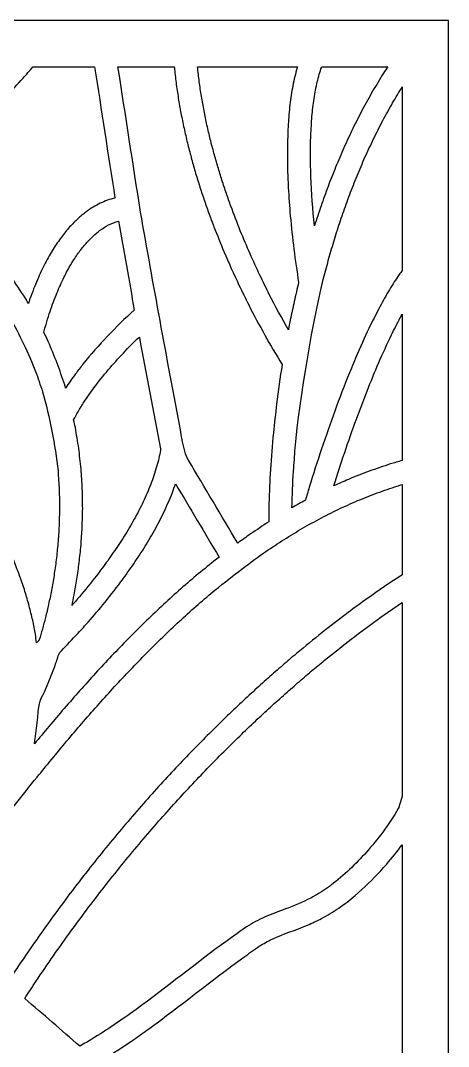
# Model space of a CAD drawing. Header units: centimetres. Extents: x 11.4 to 34.1, y -13.2 to 12.5.
# Drawn here: x 18.19 to 22.14, y 3.04 to 12.5 of the extents above; entities that cross this region are included whole.
import ezdxf

# ---------------------------------------------------------------- set-up
doc = ezdxf.new("R2010")
doc.units = ezdxf.units.CM
doc.header["$MEASUREMENT"] = 0
doc.layers.add('layer 1', color=7, linetype='Continuous')

msp = doc.modelspace()

# ---------------------------------------------------------------- linework, layer by layer
at = {"layer": 'layer 1', "color": 177}
for points, knots in [([(22.13631, -13.24016), (18.5475, -13.24016), (14.9587, -13.24016), (11.36989, -13.24016), (11.36989, -13.24016), (11.36989, -4.65901), (11.36989, 3.92215), (11.36989, 12.5033), (11.36989, 12.5033), (14.9587, 12.5033), (18.5475, 12.5033), (22.13631, 12.5033), (22.13631, 12.5033), (22.13631, 3.92215), (22.13631, -4.65901), (22.13631, -13.24016)], [0, 0, 0, 0, 0.2, 0.2, 0.2, 0.2, 0.4, 0.4, 0.4, 0.4, 0.6, 0.6, 0.6, 0.6, 1, 1, 1, 1]), ([(18.26371, 9.89473), (18.26851, 9.90897), (18.27331, 9.92321), (18.27812, 9.93745), (18.27812, 9.93745), (18.28939, 9.96771), (18.30067, 9.99798), (18.31194, 10.02825), (18.31194, 10.02825), (18.32353, 10.05651), (18.33512, 10.08477), (18.34671, 10.11303), (18.34671, 10.11303), (18.35858, 10.13936), (18.37045, 10.16569), (18.38231, 10.19202), (18.38231, 10.19202), (18.39441, 10.21649), (18.40652, 10.24095), (18.41862, 10.26542), (18.41862, 10.26542), (18.43091, 10.2881), (18.44321, 10.31077), (18.4555, 10.33345), (18.4555, 10.33345), (18.46795, 10.35441), (18.48039, 10.37536), (18.49284, 10.39631), (18.49284, 10.39631), (18.50539, 10.41561), (18.51795, 10.43491), (18.5305, 10.45421), (18.5305, 10.45421), (18.54312, 10.47192), (18.55574, 10.48963), (18.56835, 10.50734), (18.56835, 10.50734), (18.58099, 10.52353), (18.59363, 10.53972), (18.60627, 10.5559), (18.60627, 10.5559), (18.61889, 10.57063), (18.6315, 10.58536), (18.64411, 10.60009), (18.64411, 10.60009), (18.65665, 10.61342), (18.66919, 10.62675), (18.68173, 10.64009), (18.68173, 10.64009), (18.69415, 10.65209), (18.70657, 10.66409), (18.71899, 10.67609), (18.71899, 10.67609), (18.73124, 10.68682), (18.74348, 10.69755), (18.75573, 10.70829), (18.75573, 10.70829), (18.76774, 10.71781), (18.77976, 10.72733), (18.79178, 10.73686), (18.79178, 10.73686), (18.81491, 10.75255), (18.83804, 10.76824), (18.86118, 10.78392), (18.86118, 10.78392), (18.88272, 10.79557), (18.90426, 10.80722), (18.92581, 10.81887), (18.92581, 10.81887), (18.9698, 10.83852), (19.01443, 10.85626), (19.06198, 10.86526), (19.06198, 10.86526), (18.99924, 11.26914), (18.9365, 11.67302), (18.87376, 12.07691), (18.87376, 12.07691), (18.68438, 12.07691), (18.49499, 12.07691), (18.30561, 12.07691), (18.30561, 12.07691), (18.27546, 12.04113), (18.2449, 12.00574), (18.21408, 11.97042), (18.21408, 11.97042), (18.16422, 11.91618), (18.11437, 11.86194), (18.06451, 11.80771), (18.06451, 11.80771), (18.03391, 11.77617), (18.00331, 11.74463), (17.97271, 11.71309), (17.97271, 11.71309), (17.93845, 11.67916), (17.90419, 11.64523), (17.86992, 11.61129), (17.86992, 11.61129), (17.83209, 11.57539), (17.79426, 11.53948), (17.75642, 11.50357), (17.75642, 11.50357), (17.7151, 11.4661), (17.67378, 11.42863), (17.63246, 11.39116), (17.63246, 11.39116), (17.58775, 11.35255), (17.54303, 11.31394), (17.49832, 11.27533), (17.49832, 11.27533), (17.45029, 11.23599), (17.40227, 11.19666), (17.35424, 11.15732), (17.35424, 11.15732), (17.30875, 11.12213), (17.26325, 11.08693), (17.21776, 11.05174), (17.21776, 11.05174), (17.3556, 10.94231), (17.44868, 10.86236), (17.59875, 10.72755), (17.59875, 10.72755), (17.66124, 10.66391), (17.72372, 10.60027), (17.78621, 10.53663), (17.78621, 10.53663), (17.84216, 10.47185), (17.89811, 10.40707), (17.95406, 10.34229), (17.95406, 10.34229), (18.00376, 10.2766), (18.05346, 10.21092), (18.10316, 10.14523), (18.10316, 10.14523), (18.1469, 10.07888), (18.19064, 10.01253), (18.23438, 9.94618), (18.23438, 9.94618), (18.24415, 9.92903), (18.25393, 9.91188), (18.26371, 9.89473)], [0, 0, 0, 0, 0.0277778, 0.0277778, 0.0277778, 0.0277778, 0.0555556, 0.0555556, 0.0555556, 0.0555556, 0.0833333, 0.0833333, 0.0833333, 0.0833333, 0.1111111, 0.1111111, 0.1111111, 0.1111111, 0.1388889, 0.1388889, 0.1388889, 0.1388889, 0.1666667, 0.1666667, 0.1666667, 0.1666667, 0.1944444, 0.1944444, 0.1944444, 0.1944444, 0.2222222, 0.2222222, 0.2222222, 0.2222222, 0.25, 0.25, 0.25, 0.25, 0.2777778, 0.2777778, 0.2777778, 0.2777778, 0.3055556, 0.3055556, 0.3055556, 0.3055556, 0.3333333, 0.3333333, 0.3333333, 0.3333333, 0.3611111, 0.3611111, 0.3611111, 0.3611111, 0.3888889, 0.3888889, 0.3888889, 0.3888889, 0.4166667, 0.4166667, 0.4166667, 0.4166667, 0.4444444, 0.4444444, 0.4444444, 0.4444444, 0.4722222, 0.4722222, 0.4722222, 0.4722222, 0.5, 0.5, 0.5, 0.5, 0.5277778, 0.5277778, 0.5277778, 0.5277778, 0.5555556, 0.5555556, 0.5555556, 0.5555556, 0.5833333, 0.5833333, 0.5833333, 0.5833333, 0.6111111, 0.6111111, 0.6111111, 0.6111111, 0.6388889, 0.6388889, 0.6388889, 0.6388889, 0.6666667, 0.6666667, 0.6666667, 0.6666667, 0.6944444, 0.6944444, 0.6944444, 0.6944444, 0.7222222, 0.7222222, 0.7222222, 0.7222222, 0.75, 0.75, 0.75, 0.75, 0.7777778, 0.7777778, 0.7777778, 0.7777778, 0.8055556, 0.8055556, 0.8055556, 0.8055556, 0.8333333, 0.8333333, 0.8333333, 0.8333333, 0.8611111, 0.8611111, 0.8611111, 0.8611111, 0.8888889, 0.8888889, 0.8888889, 0.8888889, 0.9166667, 0.9166667, 0.9166667, 0.9166667, 0.9444444, 0.9444444, 0.9444444, 0.9444444, 1, 1, 1, 1]), ([(20.48108, 8.05217), (20.48404, 8.15582), (20.48896, 8.25914), (20.49491, 8.36268), (20.49491, 8.36268), (20.50261, 8.47567), (20.51175, 8.58828), (20.52202, 8.70107), (20.52202, 8.70107), (20.53182, 8.79), (20.54162, 8.87892), (20.55141, 8.96785), (20.55141, 8.96785), (20.56731, 9.08976), (20.58384, 9.21136), (20.60335, 9.33276), (20.60335, 9.33276), (20.49101, 9.51007), (20.39082, 9.69498), (20.2947, 9.88145), (20.2947, 9.88145), (20.26472, 9.94243), (20.23474, 10.0034), (20.20475, 10.06437), (20.20475, 10.06437), (20.15688, 10.16681), (20.11076, 10.26955), (20.06589, 10.37335), (20.06589, 10.37335), (20.0354, 10.44883), (20.00491, 10.52431), (19.97442, 10.59979), (19.97442, 10.59979), (19.9596, 10.63935), (19.94479, 10.67892), (19.92998, 10.71848), (19.92998, 10.71848), (19.91559, 10.75916), (19.90121, 10.79984), (19.88683, 10.84053), (19.88683, 10.84053), (19.87299, 10.88225), (19.85914, 10.92398), (19.8453, 10.96571), (19.8453, 10.96571), (19.8321, 11.0084), (19.81891, 11.0511), (19.80571, 11.0938), (19.80571, 11.0938), (19.79327, 11.13739), (19.78083, 11.18098), (19.76839, 11.22458), (19.76839, 11.22458), (19.75681, 11.269), (19.74523, 11.31342), (19.73365, 11.35784), (19.73365, 11.35784), (19.72304, 11.40301), (19.71244, 11.44818), (19.70183, 11.49335), (19.70183, 11.49335), (19.69231, 11.5392), (19.68278, 11.58505), (19.67326, 11.6309), (19.67326, 11.6309), (19.66493, 11.67735), (19.65659, 11.72381), (19.64826, 11.77026), (19.64826, 11.77026), (19.64123, 11.81725), (19.6342, 11.86424), (19.62717, 11.91123), (19.62717, 11.91123), (19.62156, 11.95868), (19.61594, 12.00612), (19.61033, 12.05357), (19.61033, 12.05357), (19.60966, 12.06135), (19.609, 12.06913), (19.60833, 12.07691), (19.60833, 12.07691), (19.43539, 12.07691), (19.26245, 12.07691), (19.08951, 12.07691), (19.08951, 12.07691), (19.15885, 11.63053), (19.22819, 11.18416), (19.29753, 10.73778), (19.29753, 10.73778), (19.41624, 10.06116), (19.53503, 9.42027), (19.66854, 8.71169), (19.66854, 8.71169), (19.68033, 8.64914), (19.70083, 8.51458), (19.73834, 8.45141), (19.73834, 8.45141), (19.88997, 8.19603), (20.0416, 7.94065), (20.19324, 7.68526), (20.19324, 7.68526), (20.23271, 7.71357), (20.27218, 7.74188), (20.31165, 7.77018), (20.31165, 7.77018), (20.36772, 7.80752), (20.42379, 7.84485), (20.47986, 7.88218), (20.47986, 7.88218), (20.47978, 7.93886), (20.47995, 7.99543), (20.48108, 8.05217)], [0, 0, 0, 0, 0.0344828, 0.0344828, 0.0344828, 0.0344828, 0.0689655, 0.0689655, 0.0689655, 0.0689655, 0.1034483, 0.1034483, 0.1034483, 0.1034483, 0.137931, 0.137931, 0.137931, 0.137931, 0.1724138, 0.1724138, 0.1724138, 0.1724138, 0.2068966, 0.2068966, 0.2068966, 0.2068966, 0.2413793, 0.2413793, 0.2413793, 0.2413793, 0.2758621, 0.2758621, 0.2758621, 0.2758621, 0.3103448, 0.3103448, 0.3103448, 0.3103448, 0.3448276, 0.3448276, 0.3448276, 0.3448276, 0.3793103, 0.3793103, 0.3793103, 0.3793103, 0.4137931, 0.4137931, 0.4137931, 0.4137931, 0.4482759, 0.4482759, 0.4482759, 0.4482759, 0.4827586, 0.4827586, 0.4827586, 0.4827586, 0.5172414, 0.5172414, 0.5172414, 0.5172414, 0.5517241, 0.5517241, 0.5517241, 0.5517241, 0.5862069, 0.5862069, 0.5862069, 0.5862069, 0.6206897, 0.6206897, 0.6206897, 0.6206897, 0.6551724, 0.6551724, 0.6551724, 0.6551724, 0.6896552, 0.6896552, 0.6896552, 0.6896552, 0.7241379, 0.7241379, 0.7241379, 0.7241379, 0.7586207, 0.7586207, 0.7586207, 0.7586207, 0.7931034, 0.7931034, 0.7931034, 0.7931034, 0.8275862, 0.8275862, 0.8275862, 0.8275862, 0.862069, 0.862069, 0.862069, 0.862069, 0.8965517, 0.8965517, 0.8965517, 0.8965517, 0.9310345, 0.9310345, 0.9310345, 0.9310345, 1, 1, 1, 1]), ([(19.8223, 12.07691), (19.82235, 12.07633), (19.8224, 12.07576), (19.82245, 12.07518), (19.82245, 12.07518), (19.8278, 12.02997), (19.83316, 11.98475), (19.83851, 11.93953), (19.83851, 11.93953), (19.84522, 11.89464), (19.85194, 11.84975), (19.85865, 11.80486), (19.85865, 11.80486), (19.86663, 11.76037), (19.87461, 11.71589), (19.88259, 11.6714), (19.88259, 11.6714), (19.89173, 11.6274), (19.90087, 11.5834), (19.91001, 11.5394), (19.91001, 11.5394), (19.92021, 11.49597), (19.93041, 11.45253), (19.94061, 11.4091), (19.94061, 11.4091), (19.95176, 11.36631), (19.96291, 11.32352), (19.97407, 11.28073), (19.97407, 11.28073), (19.98607, 11.23867), (19.99808, 11.1966), (20.01009, 11.15454), (20.01009, 11.15454), (20.02284, 11.11328), (20.03559, 11.07202), (20.04834, 11.03076), (20.04834, 11.03076), (20.06174, 10.99038), (20.07513, 10.95001), (20.08853, 10.90963), (20.08853, 10.90963), (20.10246, 10.87022), (20.11639, 10.83081), (20.13033, 10.79139), (20.13033, 10.79139), (20.15938, 10.71578), (20.18844, 10.64016), (20.2175, 10.56454), (20.2175, 10.56454), (20.24744, 10.49373), (20.27739, 10.42292), (20.30733, 10.3521), (20.30733, 10.3521), (20.33732, 10.28672), (20.3673, 10.22133), (20.39729, 10.15595), (20.39729, 10.15595), (20.42646, 10.09662), (20.45563, 10.03729), (20.48481, 9.97797), (20.48481, 9.97797), (20.54123, 9.86851), (20.59886, 9.76002), (20.66003, 9.65314), (20.66003, 9.65314), (20.66591, 9.68333), (20.67179, 9.71351), (20.67767, 9.7437), (20.67767, 9.7437), (20.68971, 9.80004), (20.70175, 9.85638), (20.71379, 9.91272), (20.71379, 9.91272), (20.72756, 9.97148), (20.74132, 10.03025), (20.75509, 10.08902), (20.75509, 10.08902), (20.72185, 10.29241), (20.69717, 10.49648), (20.67786, 10.70166), (20.67786, 10.70166), (20.67056, 10.78922), (20.66432, 10.87663), (20.6591, 10.96435), (20.6591, 10.96435), (20.65673, 11.02564), (20.65437, 11.08693), (20.652, 11.14822), (20.652, 11.14822), (20.65161, 11.21051), (20.65122, 11.27281), (20.65083, 11.33511), (20.65083, 11.33511), (20.65289, 11.3973), (20.65494, 11.45948), (20.65699, 11.52168), (20.65699, 11.52168), (20.65909, 11.55239), (20.66118, 11.5831), (20.66328, 11.61382), (20.66328, 11.61382), (20.66617, 11.6441), (20.66906, 11.67438), (20.67194, 11.70466), (20.67194, 11.70466), (20.6757, 11.73439), (20.67945, 11.76411), (20.68321, 11.79383), (20.68321, 11.79383), (20.68789, 11.82286), (20.69258, 11.8519), (20.69727, 11.88093), (20.69727, 11.88093), (20.70297, 11.90915), (20.70868, 11.93738), (20.71438, 11.9656), (20.71438, 11.9656), (20.72118, 11.99289), (20.72799, 12.02018), (20.73479, 12.04747), (20.73479, 12.04747), (20.73778, 12.05728), (20.74077, 12.06709), (20.74377, 12.07691), (20.74377, 12.07691), (20.43661, 12.07691), (20.12946, 12.07691), (19.8223, 12.07691)], [0, 0, 0, 0, 0.030303, 0.030303, 0.030303, 0.030303, 0.0606061, 0.0606061, 0.0606061, 0.0606061, 0.0909091, 0.0909091, 0.0909091, 0.0909091, 0.1212121, 0.1212121, 0.1212121, 0.1212121, 0.1515152, 0.1515152, 0.1515152, 0.1515152, 0.1818182, 0.1818182, 0.1818182, 0.1818182, 0.2121212, 0.2121212, 0.2121212, 0.2121212, 0.2424242, 0.2424242, 0.2424242, 0.2424242, 0.2727273, 0.2727273, 0.2727273, 0.2727273, 0.3030303, 0.3030303, 0.3030303, 0.3030303, 0.3333333, 0.3333333, 0.3333333, 0.3333333, 0.3636364, 0.3636364, 0.3636364, 0.3636364, 0.3939394, 0.3939394, 0.3939394, 0.3939394, 0.4242424, 0.4242424, 0.4242424, 0.4242424, 0.4545455, 0.4545455, 0.4545455, 0.4545455, 0.4848485, 0.4848485, 0.4848485, 0.4848485, 0.5151515, 0.5151515, 0.5151515, 0.5151515, 0.5454545, 0.5454545, 0.5454545, 0.5454545, 0.5757576, 0.5757576, 0.5757576, 0.5757576, 0.6060606, 0.6060606, 0.6060606, 0.6060606, 0.6363636, 0.6363636, 0.6363636, 0.6363636, 0.6666667, 0.6666667, 0.6666667, 0.6666667, 0.6969697, 0.6969697, 0.6969697, 0.6969697, 0.7272727, 0.7272727, 0.7272727, 0.7272727, 0.7575758, 0.7575758, 0.7575758, 0.7575758, 0.7878788, 0.7878788, 0.7878788, 0.7878788, 0.8181818, 0.8181818, 0.8181818, 0.8181818, 0.8484848, 0.8484848, 0.8484848, 0.8484848, 0.8787879, 0.8787879, 0.8787879, 0.8787879, 0.9090909, 0.9090909, 0.9090909, 0.9090909, 0.9393939, 0.9393939, 0.9393939, 0.9393939, 1, 1, 1, 1]), ([(20.96792, 12.07691), (20.96557, 12.07057), (20.96322, 12.06424), (20.96086, 12.05791), (20.96086, 12.05791), (20.95402, 12.03546), (20.94717, 12.013), (20.94032, 11.99055), (20.94032, 11.99055), (20.93435, 11.96659), (20.92838, 11.94264), (20.92241, 11.91868), (20.92241, 11.91868), (20.91729, 11.89339), (20.91218, 11.8681), (20.90707, 11.84281), (20.90707, 11.84281), (20.9028, 11.81636), (20.89853, 11.78991), (20.89426, 11.76347), (20.89426, 11.76347), (20.8908, 11.73604), (20.88733, 11.70861), (20.88387, 11.68118), (20.88387, 11.68118), (20.88117, 11.65293), (20.87848, 11.62468), (20.87578, 11.59644), (20.87578, 11.59644), (20.87252, 11.53816), (20.86926, 11.47988), (20.866, 11.4216), (20.866, 11.4216), (20.86526, 11.36201), (20.86453, 11.30242), (20.86379, 11.24283), (20.86379, 11.24283), (20.86517, 11.1832), (20.86656, 11.12356), (20.86794, 11.06393), (20.86794, 11.06393), (20.8749, 10.91245), (20.88516, 10.76162), (20.90085, 10.61079), (20.90085, 10.61079), (20.921, 10.67186), (20.94115, 10.73292), (20.96131, 10.79399), (20.96131, 10.79399), (20.98282, 10.85375), (21.00433, 10.91351), (21.02584, 10.97327), (21.02584, 10.97327), (21.04921, 11.0329), (21.07257, 11.09252), (21.09594, 11.15215), (21.09594, 11.15215), (21.12124, 11.21145), (21.14654, 11.27074), (21.17184, 11.33004), (21.17184, 11.33004), (21.19916, 11.3888), (21.22648, 11.44756), (21.2538, 11.50632), (21.2538, 11.50632), (21.28322, 11.56434), (21.31264, 11.62237), (21.34206, 11.68039), (21.34206, 11.68039), (21.37366, 11.73747), (21.40527, 11.79455), (21.43687, 11.85164), (21.43687, 11.85164), (21.47074, 11.90757), (21.50461, 11.96351), (21.53847, 12.01945), (21.53847, 12.01945), (21.55118, 12.0386), (21.56389, 12.05775), (21.5766, 12.07691), (21.5766, 12.07691), (21.37371, 12.07691), (21.17082, 12.07691), (20.96792, 12.07691)], [0, 0, 0, 0, 0.0454545, 0.0454545, 0.0454545, 0.0454545, 0.0909091, 0.0909091, 0.0909091, 0.0909091, 0.1363636, 0.1363636, 0.1363636, 0.1363636, 0.1818182, 0.1818182, 0.1818182, 0.1818182, 0.2272727, 0.2272727, 0.2272727, 0.2272727, 0.2727273, 0.2727273, 0.2727273, 0.2727273, 0.3181818, 0.3181818, 0.3181818, 0.3181818, 0.3636364, 0.3636364, 0.3636364, 0.3636364, 0.4090909, 0.4090909, 0.4090909, 0.4090909, 0.4545455, 0.4545455, 0.4545455, 0.4545455, 0.5, 0.5, 0.5, 0.5, 0.5454545, 0.5454545, 0.5454545, 0.5454545, 0.5909091, 0.5909091, 0.5909091, 0.5909091, 0.6363636, 0.6363636, 0.6363636, 0.6363636, 0.6818182, 0.6818182, 0.6818182, 0.6818182, 0.7272727, 0.7272727, 0.7272727, 0.7272727, 0.7727273, 0.7727273, 0.7727273, 0.7727273, 0.8181818, 0.8181818, 0.8181818, 0.8181818, 0.8636364, 0.8636364, 0.8636364, 0.8636364, 0.9090909, 0.9090909, 0.9090909, 0.9090909, 1, 1, 1, 1]), ([(21.70991, 11.89096), (21.6804, 11.84223), (21.65089, 11.79349), (21.62138, 11.74475), (21.62138, 11.74475), (21.59108, 11.69001), (21.56077, 11.63527), (21.53046, 11.58052), (21.53046, 11.58052), (21.50217, 11.52473), (21.47389, 11.46894), (21.4456, 11.41315), (21.4456, 11.41315), (21.41927, 11.35651), (21.39293, 11.29988), (21.3666, 11.24324), (21.3666, 11.24324), (21.34216, 11.18596), (21.31772, 11.12868), (21.29328, 11.07141), (21.29328, 11.07141), (21.27066, 11.01369), (21.24804, 10.95597), (21.22543, 10.89826), (21.22543, 10.89826), (21.20457, 10.84031), (21.18371, 10.78236), (21.16285, 10.72441), (21.16285, 10.72441), (21.14368, 10.66643), (21.12451, 10.60845), (21.10534, 10.55047), (21.10534, 10.55047), (21.08779, 10.49267), (21.07024, 10.43487), (21.05269, 10.37707), (21.05269, 10.37707), (21.03669, 10.31965), (21.0207, 10.26223), (21.0047, 10.2048), (21.0047, 10.2048), (20.88655, 9.74215), (20.76597, 9.02919), (20.72337, 8.56134), (20.72337, 8.56134), (20.71815, 8.49066), (20.71292, 8.41999), (20.70769, 8.34931), (20.70769, 8.34931), (20.70123, 8.2369), (20.69538, 8.12443), (20.69347, 8.01185), (20.69347, 8.01185), (20.73482, 8.03501), (20.77617, 8.05818), (20.81752, 8.08134), (20.81752, 8.08134), (20.82926, 8.12156), (20.84107, 8.16175), (20.85317, 8.20187), (20.85317, 8.20187), (20.92519, 8.43768), (21.00393, 8.67094), (21.0878, 8.90282), (21.0878, 8.90282), (21.13143, 9.02077), (21.17642, 9.13791), (21.2231, 9.2547), (21.2231, 9.2547), (21.24813, 9.31457), (21.27316, 9.37444), (21.2982, 9.43431), (21.2982, 9.43431), (21.33714, 9.5229), (21.37711, 9.6106), (21.41862, 9.69803), (21.41862, 9.69803), (21.44687, 9.75363), (21.47512, 9.80923), (21.50337, 9.86484), (21.50337, 9.86484), (21.5179, 9.8913), (21.53243, 9.91776), (21.54695, 9.94422), (21.54695, 9.94422), (21.56173, 9.9696), (21.57651, 9.99498), (21.59129, 10.02037), (21.59129, 10.02037), (21.60632, 10.04453), (21.62135, 10.06869), (21.63638, 10.09285), (21.63638, 10.09285), (21.65167, 10.11566), (21.66696, 10.13847), (21.68225, 10.16128), (21.68225, 10.16128), (21.69147, 10.1739), (21.70069, 10.18653), (21.70991, 10.19916), (21.70991, 10.19916), (21.70991, 10.76309), (21.70991, 11.32703), (21.70991, 11.89096)], [0, 0, 0, 0, 0.037037, 0.037037, 0.037037, 0.037037, 0.0740741, 0.0740741, 0.0740741, 0.0740741, 0.1111111, 0.1111111, 0.1111111, 0.1111111, 0.1481481, 0.1481481, 0.1481481, 0.1481481, 0.1851852, 0.1851852, 0.1851852, 0.1851852, 0.2222222, 0.2222222, 0.2222222, 0.2222222, 0.2592593, 0.2592593, 0.2592593, 0.2592593, 0.2962963, 0.2962963, 0.2962963, 0.2962963, 0.3333333, 0.3333333, 0.3333333, 0.3333333, 0.3703704, 0.3703704, 0.3703704, 0.3703704, 0.4074074, 0.4074074, 0.4074074, 0.4074074, 0.4444444, 0.4444444, 0.4444444, 0.4444444, 0.4814815, 0.4814815, 0.4814815, 0.4814815, 0.5185185, 0.5185185, 0.5185185, 0.5185185, 0.5555556, 0.5555556, 0.5555556, 0.5555556, 0.5925926, 0.5925926, 0.5925926, 0.5925926, 0.6296296, 0.6296296, 0.6296296, 0.6296296, 0.6666667, 0.6666667, 0.6666667, 0.6666667, 0.7037037, 0.7037037, 0.7037037, 0.7037037, 0.7407407, 0.7407407, 0.7407407, 0.7407407, 0.7777778, 0.7777778, 0.7777778, 0.7777778, 0.8148148, 0.8148148, 0.8148148, 0.8148148, 0.8518519, 0.8518519, 0.8518519, 0.8518519, 0.8888889, 0.8888889, 0.8888889, 0.8888889, 0.9259259, 0.9259259, 0.9259259, 0.9259259, 1, 1, 1, 1]), ([(18.60645, 9.11543), (18.63596, 9.15934), (18.66613, 9.20238), (18.69735, 9.24519), (18.69735, 9.24519), (18.72052, 9.27518), (18.74368, 9.30518), (18.76684, 9.33517), (18.76684, 9.33517), (18.91133, 9.51288), (19.06878, 9.68048), (19.23982, 9.83297), (19.23982, 9.83297), (19.19178, 10.10678), (19.14374, 10.38059), (19.09571, 10.65439), (19.09571, 10.65439), (19.03044, 10.63903), (18.97406, 10.60507), (18.92003, 10.56647), (18.92003, 10.56647), (18.90116, 10.55071), (18.88228, 10.53494), (18.86341, 10.51918), (18.86341, 10.51918), (18.84321, 10.49866), (18.82301, 10.47815), (18.80281, 10.45764), (18.80281, 10.45764), (18.79232, 10.44539), (18.78183, 10.43314), (18.77134, 10.42089), (18.77134, 10.42089), (18.76065, 10.4072), (18.74996, 10.39351), (18.73927, 10.37982), (18.73927, 10.37982), (18.72843, 10.3646), (18.71759, 10.34939), (18.70675, 10.33417), (18.70675, 10.33417), (18.69581, 10.31735), (18.68486, 10.30053), (18.67392, 10.2837), (18.67392, 10.2837), (18.66293, 10.26519), (18.65193, 10.24668), (18.64094, 10.22817), (18.64094, 10.22817), (18.62994, 10.20789), (18.61894, 10.1876), (18.60794, 10.16732), (18.60794, 10.16732), (18.597, 10.14519), (18.58605, 10.12306), (18.57511, 10.10093), (18.57511, 10.10093), (18.56426, 10.07687), (18.55342, 10.05281), (18.54258, 10.02875), (18.54258, 10.02875), (18.53189, 10.00269), (18.5212, 9.97663), (18.51051, 9.95057), (18.51051, 9.95057), (18.50003, 9.92243), (18.48955, 9.89428), (18.47907, 9.86614), (18.47907, 9.86614), (18.46884, 9.83585), (18.45862, 9.80555), (18.4484, 9.77525), (18.4484, 9.77525), (18.43848, 9.74272), (18.42857, 9.7102), (18.41866, 9.67767), (18.41866, 9.67767), (18.41425, 9.6616), (18.40985, 9.64553), (18.40544, 9.62947), (18.40544, 9.62947), (18.41919, 9.60132), (18.43295, 9.57317), (18.4467, 9.54502), (18.4467, 9.54502), (18.47434, 9.47814), (18.50197, 9.41126), (18.52961, 9.34438), (18.52961, 9.34438), (18.5525, 9.27782), (18.57539, 9.21125), (18.59827, 9.14469), (18.59827, 9.14469), (18.601, 9.13494), (18.60372, 9.12518), (18.60645, 9.11543)], [0, 0, 0, 0, 0.04, 0.04, 0.04, 0.04, 0.08, 0.08, 0.08, 0.08, 0.12, 0.12, 0.12, 0.12, 0.16, 0.16, 0.16, 0.16, 0.2, 0.2, 0.2, 0.2, 0.24, 0.24, 0.24, 0.24, 0.28, 0.28, 0.28, 0.28, 0.32, 0.32, 0.32, 0.32, 0.36, 0.36, 0.36, 0.36, 0.4, 0.4, 0.4, 0.4, 0.44, 0.44, 0.44, 0.44, 0.48, 0.48, 0.48, 0.48, 0.52, 0.52, 0.52, 0.52, 0.56, 0.56, 0.56, 0.56, 0.6, 0.6, 0.6, 0.6, 0.64, 0.64, 0.64, 0.64, 0.68, 0.68, 0.68, 0.68, 0.72, 0.72, 0.72, 0.72, 0.76, 0.76, 0.76, 0.76, 0.8, 0.8, 0.8, 0.8, 0.84, 0.84, 0.84, 0.84, 0.88, 0.88, 0.88, 0.88, 0.92, 0.92, 0.92, 0.92, 1, 1, 1, 1]), ([(18.34211, 6.77006), (18.34906, 6.77682), (18.35599, 6.7836), (18.36289, 6.79039), (18.36289, 6.79039), (18.36313, 6.79114), (18.36337, 6.79189), (18.36361, 6.79263), (18.36361, 6.79263), (18.37328, 6.82561), (18.38296, 6.8586), (18.39264, 6.89158), (18.39264, 6.89158), (18.40234, 6.92808), (18.41204, 6.96458), (18.42173, 7.00109), (18.42173, 7.00109), (18.43115, 7.04088), (18.44057, 7.08068), (18.44998, 7.12048), (18.44998, 7.12048), (18.45881, 7.16334), (18.46765, 7.20621), (18.47648, 7.24908), (18.47648, 7.24908), (18.48442, 7.2948), (18.49236, 7.34051), (18.50031, 7.38623), (18.50031, 7.38623), (18.50706, 7.43457), (18.51381, 7.48291), (18.52056, 7.53125), (18.52056, 7.53125), (18.52582, 7.58199), (18.53109, 7.63272), (18.53635, 7.68346), (18.53635, 7.68346), (18.53982, 7.73638), (18.54329, 7.7893), (18.54676, 7.84221), (18.54676, 7.84221), (18.54815, 7.89709), (18.54953, 7.95196), (18.55092, 8.00683), (18.55092, 8.00683), (18.54992, 8.06344), (18.54892, 8.12005), (18.54792, 8.17665), (18.54792, 8.17665), (18.54424, 8.23478), (18.54056, 8.2929), (18.53687, 8.35103), (18.53687, 8.35103), (18.5099, 8.59192), (18.46024, 8.8465), (18.39463, 9.08129), (18.39463, 9.08129), (18.37312, 9.14384), (18.35161, 9.20639), (18.33011, 9.26894), (18.33011, 9.26894), (18.23121, 9.50825), (18.1853, 9.60182), (18.05258, 9.83459), (18.05258, 9.83459), (18.03888, 9.85538), (18.02517, 9.87617), (18.01147, 9.89696), (18.01147, 9.89696), (18.00024, 9.87279), (17.98893, 9.84867), (17.97754, 9.82458), (17.97754, 9.82458), (17.88515, 9.63044), (17.78707, 9.43898), (17.67973, 9.25264), (17.67973, 9.25264), (17.60177, 9.12019), (17.51789, 8.99177), (17.42334, 8.87046), (17.42334, 8.87046), (17.465, 8.80424), (17.50784, 8.73876), (17.55009, 8.67291), (17.55009, 8.67291), (17.6413, 8.52834), (17.72539, 8.38074), (17.80447, 8.2292), (17.80447, 8.2292), (17.92367, 7.99745), (18.03091, 7.7601), (18.1312, 7.51961), (18.1312, 7.51961), (18.14933, 7.47246), (18.16746, 7.42531), (18.18559, 7.37817), (18.18559, 7.37817), (18.20113, 7.33231), (18.21667, 7.28645), (18.23221, 7.2406), (18.23221, 7.2406), (18.24525, 7.19582), (18.25829, 7.15105), (18.27133, 7.10628), (18.27133, 7.10628), (18.28197, 7.06238), (18.2926, 7.01848), (18.30323, 6.97458), (18.30323, 6.97458), (18.31155, 6.93137), (18.31987, 6.88815), (18.32819, 6.84494), (18.32819, 6.84494), (18.33188, 6.81907), (18.33557, 6.7932), (18.33927, 6.76733), (18.33927, 6.76733), (18.34022, 6.76824), (18.34116, 6.76915), (18.34211, 6.77006)], [0, 0, 0, 0, 0.0322581, 0.0322581, 0.0322581, 0.0322581, 0.0645161, 0.0645161, 0.0645161, 0.0645161, 0.0967742, 0.0967742, 0.0967742, 0.0967742, 0.1290323, 0.1290323, 0.1290323, 0.1290323, 0.1612903, 0.1612903, 0.1612903, 0.1612903, 0.1935484, 0.1935484, 0.1935484, 0.1935484, 0.2258065, 0.2258065, 0.2258065, 0.2258065, 0.2580645, 0.2580645, 0.2580645, 0.2580645, 0.2903226, 0.2903226, 0.2903226, 0.2903226, 0.3225806, 0.3225806, 0.3225806, 0.3225806, 0.3548387, 0.3548387, 0.3548387, 0.3548387, 0.3870968, 0.3870968, 0.3870968, 0.3870968, 0.4193548, 0.4193548, 0.4193548, 0.4193548, 0.4516129, 0.4516129, 0.4516129, 0.4516129, 0.483871, 0.483871, 0.483871, 0.483871, 0.516129, 0.516129, 0.516129, 0.516129, 0.5483871, 0.5483871, 0.5483871, 0.5483871, 0.5806452, 0.5806452, 0.5806452, 0.5806452, 0.6129032, 0.6129032, 0.6129032, 0.6129032, 0.6451613, 0.6451613, 0.6451613, 0.6451613, 0.6774194, 0.6774194, 0.6774194, 0.6774194, 0.7096774, 0.7096774, 0.7096774, 0.7096774, 0.7419355, 0.7419355, 0.7419355, 0.7419355, 0.7741935, 0.7741935, 0.7741935, 0.7741935, 0.8064516, 0.8064516, 0.8064516, 0.8064516, 0.8387097, 0.8387097, 0.8387097, 0.8387097, 0.8709677, 0.8709677, 0.8709677, 0.8709677, 0.9032258, 0.9032258, 0.9032258, 0.9032258, 0.9354839, 0.9354839, 0.9354839, 0.9354839, 1, 1, 1, 1]), ([(21.70991, 9.79707), (21.70374, 9.78615), (21.69757, 9.77523), (21.6914, 9.76431), (21.6914, 9.76431), (21.66441, 9.71119), (21.63742, 9.65806), (21.61042, 9.60493), (21.61042, 9.60493), (21.57026, 9.52033), (21.53159, 9.43546), (21.49391, 9.34973), (21.49391, 9.34973), (21.45684, 9.26246), (21.42083, 9.17498), (21.38564, 9.08694), (21.38564, 9.08694), (21.35238, 9.00139), (21.31987, 8.91566), (21.28802, 8.82958), (21.28802, 8.82958), (21.21418, 8.62542), (21.14333, 8.41978), (21.07915, 8.21226), (21.07915, 8.21226), (21.12415, 8.23258), (21.16914, 8.25289), (21.21415, 8.27321), (21.21415, 8.27321), (21.27786, 8.29845), (21.34158, 8.32369), (21.4053, 8.34893), (21.4053, 8.34893), (21.47026, 8.37104), (21.53522, 8.39314), (21.60018, 8.41525), (21.60018, 8.41525), (21.63676, 8.42565), (21.67333, 8.43603), (21.70991, 8.44643), (21.70991, 8.44643), (21.70991, 8.89664), (21.70991, 9.34685), (21.70991, 9.79707)], [0, 0, 0, 0, 0.0833333, 0.0833333, 0.0833333, 0.0833333, 0.1666667, 0.1666667, 0.1666667, 0.1666667, 0.25, 0.25, 0.25, 0.25, 0.3333333, 0.3333333, 0.3333333, 0.3333333, 0.4166667, 0.4166667, 0.4166667, 0.4166667, 0.5, 0.5, 0.5, 0.5, 0.5833333, 0.5833333, 0.5833333, 0.5833333, 0.6666667, 0.6666667, 0.6666667, 0.6666667, 0.75, 0.75, 0.75, 0.75, 0.8333333, 0.8333333, 0.8333333, 0.8333333, 1, 1, 1, 1]), ([(18.6658, 7.11148), (18.68875, 7.13762), (18.71155, 7.16389), (18.73424, 7.19032), (18.73424, 7.19032), (18.78732, 7.25385), (18.83922, 7.31792), (18.89041, 7.383), (18.89041, 7.383), (18.92538, 7.42985), (18.96035, 7.4767), (18.99532, 7.52356), (18.99532, 7.52356), (19.02937, 7.573), (19.06342, 7.62245), (19.09748, 7.6719), (19.09748, 7.6719), (19.11386, 7.69742), (19.13024, 7.72294), (19.14661, 7.74846), (19.14661, 7.74846), (19.1624, 7.77442), (19.17819, 7.80038), (19.19398, 7.82633), (19.19398, 7.82633), (19.20905, 7.85265), (19.22413, 7.87898), (19.23921, 7.9053), (19.23921, 7.9053), (19.25345, 7.93191), (19.2677, 7.95852), (19.28195, 7.98513), (19.28195, 7.98513), (19.29525, 8.01196), (19.30855, 8.03878), (19.32185, 8.06561), (19.32185, 8.06561), (19.33408, 8.09257), (19.34632, 8.11953), (19.35856, 8.14649), (19.35856, 8.14649), (19.36962, 8.17352), (19.38068, 8.20054), (19.39174, 8.22756), (19.39174, 8.22756), (19.40152, 8.25455), (19.41129, 8.28155), (19.42107, 8.30855), (19.42107, 8.30855), (19.42945, 8.33545), (19.43783, 8.36234), (19.44621, 8.38924), (19.44621, 8.38924), (19.4531, 8.41595), (19.45999, 8.44266), (19.46687, 8.46938), (19.46687, 8.46938), (19.47169, 8.49342), (19.4765, 8.51746), (19.48131, 8.54151), (19.48131, 8.54151), (19.48131, 8.54568), (19.48131, 8.54985), (19.48131, 8.55402), (19.48131, 8.55402), (19.41636, 8.89786), (19.35141, 9.2417), (19.28647, 9.58554), (19.28647, 9.58554), (19.18572, 9.48906), (19.09071, 9.38781), (18.99958, 9.28222), (18.99958, 9.28222), (18.95442, 9.22838), (18.91089, 9.17394), (18.86842, 9.11795), (18.86842, 9.11795), (18.83683, 9.07463), (18.80639, 9.03106), (18.77665, 8.98645), (18.77665, 8.98645), (18.75821, 8.95646), (18.73976, 8.92646), (18.72132, 8.89647), (18.72132, 8.89647), (18.70739, 8.87159), (18.69401, 8.84676), (18.68107, 8.82167), (18.68107, 8.82167), (18.68625, 8.79812), (18.69142, 8.77457), (18.69659, 8.75102), (18.69659, 8.75102), (18.70712, 8.68683), (18.71765, 8.62264), (18.72817, 8.55845), (18.72817, 8.55845), (18.73522, 8.49551), (18.74227, 8.43258), (18.74932, 8.36964), (18.74932, 8.36964), (18.75321, 8.30819), (18.7571, 8.24673), (18.76099, 8.18528), (18.76099, 8.18528), (18.76205, 8.12553), (18.76311, 8.06578), (18.76416, 8.00603), (18.76416, 8.00603), (18.7627, 7.9482), (18.76124, 7.89037), (18.75978, 7.83254), (18.75978, 7.83254), (18.75613, 7.77685), (18.75248, 7.72117), (18.74882, 7.66548), (18.74882, 7.66548), (18.74329, 7.61215), (18.73776, 7.55882), (18.73223, 7.5055), (18.73223, 7.5055), (18.72514, 7.45474), (18.71805, 7.40398), (18.71096, 7.35323), (18.71096, 7.35323), (18.70263, 7.30526), (18.69429, 7.25729), (18.68596, 7.20932), (18.68596, 7.20932), (18.67924, 7.1767), (18.67252, 7.14409), (18.6658, 7.11148)], [0, 0, 0, 0, 0.0294118, 0.0294118, 0.0294118, 0.0294118, 0.0588235, 0.0588235, 0.0588235, 0.0588235, 0.0882353, 0.0882353, 0.0882353, 0.0882353, 0.1176471, 0.1176471, 0.1176471, 0.1176471, 0.1470588, 0.1470588, 0.1470588, 0.1470588, 0.1764706, 0.1764706, 0.1764706, 0.1764706, 0.2058824, 0.2058824, 0.2058824, 0.2058824, 0.2352941, 0.2352941, 0.2352941, 0.2352941, 0.2647059, 0.2647059, 0.2647059, 0.2647059, 0.2941176, 0.2941176, 0.2941176, 0.2941176, 0.3235294, 0.3235294, 0.3235294, 0.3235294, 0.3529412, 0.3529412, 0.3529412, 0.3529412, 0.3823529, 0.3823529, 0.3823529, 0.3823529, 0.4117647, 0.4117647, 0.4117647, 0.4117647, 0.4411765, 0.4411765, 0.4411765, 0.4411765, 0.4705882, 0.4705882, 0.4705882, 0.4705882, 0.5, 0.5, 0.5, 0.5, 0.5294118, 0.5294118, 0.5294118, 0.5294118, 0.5588235, 0.5588235, 0.5588235, 0.5588235, 0.5882353, 0.5882353, 0.5882353, 0.5882353, 0.6176471, 0.6176471, 0.6176471, 0.6176471, 0.6470588, 0.6470588, 0.6470588, 0.6470588, 0.6764706, 0.6764706, 0.6764706, 0.6764706, 0.7058824, 0.7058824, 0.7058824, 0.7058824, 0.7352941, 0.7352941, 0.7352941, 0.7352941, 0.7647059, 0.7647059, 0.7647059, 0.7647059, 0.7941176, 0.7941176, 0.7941176, 0.7941176, 0.8235294, 0.8235294, 0.8235294, 0.8235294, 0.8529412, 0.8529412, 0.8529412, 0.8529412, 0.8823529, 0.8823529, 0.8823529, 0.8823529, 0.9117647, 0.9117647, 0.9117647, 0.9117647, 0.9411765, 0.9411765, 0.9411765, 0.9411765, 1, 1, 1, 1]), ([(19.62031, 8.2326), (19.61044, 8.20535), (19.60058, 8.1781), (19.59071, 8.15085), (19.59071, 8.15085), (19.57859, 8.12124), (19.56647, 8.09163), (19.55435, 8.06202), (19.55435, 8.06202), (19.54106, 8.03274), (19.52777, 8.00346), (19.51448, 7.97417), (19.51448, 7.97417), (19.50014, 7.94526), (19.48581, 7.91635), (19.47147, 7.88744), (19.47147, 7.88744), (19.45622, 7.85896), (19.44097, 7.83047), (19.42572, 7.80198), (19.42572, 7.80198), (19.40968, 7.77397), (19.39363, 7.74595), (19.37758, 7.71794), (19.37758, 7.71794), (19.36087, 7.69045), (19.34415, 7.66296), (19.32743, 7.63548), (19.32743, 7.63548), (19.29246, 7.58229), (19.25749, 7.52911), (19.22252, 7.47593), (19.22252, 7.47593), (19.18631, 7.42551), (19.1501, 7.37509), (19.11388, 7.32466), (19.11388, 7.32466), (19.06034, 7.25424), (19.00597, 7.185), (18.95023, 7.11632), (18.95023, 7.11632), (18.89898, 7.05499), (18.84715, 6.99448), (18.79434, 6.9345), (18.79434, 6.9345), (18.76273, 6.89981), (18.73112, 6.86512), (18.6995, 6.83043), (18.6995, 6.83043), (18.65, 6.77783), (18.60007, 6.7256), (18.54902, 6.6745), (18.54902, 6.6745), (18.53609, 6.63548), (18.52316, 6.59646), (18.51023, 6.55744), (18.51023, 6.55744), (18.48714, 6.49485), (18.46366, 6.43288), (18.43709, 6.37168), (18.43709, 6.37168), (18.36714, 6.21686), (18.3639, 6.24517), (18.3496, 6.07906), (18.3496, 6.07906), (18.3428, 6.01303), (18.33499, 5.9474), (18.32623, 5.8816), (18.32623, 5.8816), (18.32397, 5.86619), (18.32167, 5.85078), (18.31932, 5.83539), (18.31932, 5.83539), (18.36395, 5.88897), (18.40858, 5.94255), (18.45321, 5.99612), (18.45321, 5.99612), (18.5002, 6.05126), (18.5472, 6.10639), (18.5942, 6.16152), (18.5942, 6.16152), (18.64194, 6.21607), (18.68968, 6.27063), (18.73742, 6.32518), (18.73742, 6.32518), (18.78593, 6.37901), (18.83444, 6.43284), (18.88295, 6.48667), (18.88295, 6.48667), (18.93227, 6.53963), (18.98158, 6.59259), (19.03089, 6.64555), (19.03089, 6.64555), (19.08103, 6.69749), (19.13117, 6.74944), (19.18131, 6.80139), (19.18131, 6.80139), (19.23231, 6.85217), (19.28331, 6.90296), (19.33431, 6.95375), (19.33431, 6.95375), (19.3862, 7.00323), (19.43809, 7.05271), (19.48998, 7.10219), (19.48998, 7.10219), (19.54279, 7.15021), (19.5956, 7.19824), (19.64841, 7.24627), (19.64841, 7.24627), (19.70217, 7.2927), (19.75593, 7.33913), (19.8097, 7.38556), (19.8097, 7.38556), (19.86444, 7.43024), (19.91919, 7.47492), (19.97394, 7.5196), (19.97394, 7.5196), (19.9899, 7.53185), (20.00587, 7.54411), (20.02183, 7.55635), (20.02183, 7.55635), (19.88799, 7.78177), (19.75415, 8.00718), (19.62031, 8.2326)], [0, 0, 0, 0, 0.03125, 0.03125, 0.03125, 0.03125, 0.0625, 0.0625, 0.0625, 0.0625, 0.09375, 0.09375, 0.09375, 0.09375, 0.125, 0.125, 0.125, 0.125, 0.15625, 0.15625, 0.15625, 0.15625, 0.1875, 0.1875, 0.1875, 0.1875, 0.21875, 0.21875, 0.21875, 0.21875, 0.25, 0.25, 0.25, 0.25, 0.28125, 0.28125, 0.28125, 0.28125, 0.3125, 0.3125, 0.3125, 0.3125, 0.34375, 0.34375, 0.34375, 0.34375, 0.375, 0.375, 0.375, 0.375, 0.40625, 0.40625, 0.40625, 0.40625, 0.4375, 0.4375, 0.4375, 0.4375, 0.46875, 0.46875, 0.46875, 0.46875, 0.5, 0.5, 0.5, 0.5, 0.53125, 0.53125, 0.53125, 0.53125, 0.5625, 0.5625, 0.5625, 0.5625, 0.59375, 0.59375, 0.59375, 0.59375, 0.625, 0.625, 0.625, 0.625, 0.65625, 0.65625, 0.65625, 0.65625, 0.6875, 0.6875, 0.6875, 0.6875, 0.71875, 0.71875, 0.71875, 0.71875, 0.75, 0.75, 0.75, 0.75, 0.78125, 0.78125, 0.78125, 0.78125, 0.8125, 0.8125, 0.8125, 0.8125, 0.84375, 0.84375, 0.84375, 0.84375, 0.875, 0.875, 0.875, 0.875, 0.90625, 0.90625, 0.90625, 0.90625, 0.9375, 0.9375, 0.9375, 0.9375, 1, 1, 1, 1]), ([(21.70991, 8.22479), (21.69451, 8.22042), (21.67911, 8.21604), (21.6637, 8.21167), (21.6637, 8.21167), (21.60212, 8.19071), (21.54053, 8.16975), (21.47895, 8.14879), (21.47895, 8.14879), (21.4184, 8.1248), (21.35786, 8.10082), (21.29731, 8.07683), (21.29731, 8.07683), (21.23777, 8.04996), (21.17823, 8.02308), (21.11869, 7.9962), (21.11869, 7.9962), (21.06013, 7.96656), (21.00157, 7.93692), (20.94301, 7.90728), (20.94301, 7.90728), (20.88541, 7.875), (20.8278, 7.84273), (20.7702, 7.81046), (20.7702, 7.81046), (20.71352, 7.77569), (20.65685, 7.74093), (20.60018, 7.70616), (20.60018, 7.70616), (20.54441, 7.66903), (20.48865, 7.6319), (20.43289, 7.59478), (20.43289, 7.59478), (20.28362, 7.48773), (20.13248, 7.37352), (19.9468, 7.22226), (19.9468, 7.22226), (19.89447, 7.17708), (19.84215, 7.13189), (19.78983, 7.08671), (19.78983, 7.08671), (19.73831, 7.03986), (19.6868, 6.99301), (19.63528, 6.94616), (19.63528, 6.94616), (19.58456, 6.89779), (19.53383, 6.84942), (19.48311, 6.80105), (19.48311, 6.80105), (19.43315, 6.7513), (19.38319, 6.70155), (19.33324, 6.65181), (19.33324, 6.65181), (19.28403, 6.60083), (19.23482, 6.54985), (19.18561, 6.49887), (19.18561, 6.49887), (19.13713, 6.4468), (19.08865, 6.39473), (19.04017, 6.34265), (19.04017, 6.34265), (18.99239, 6.28964), (18.94461, 6.23662), (18.89683, 6.18361), (18.89683, 6.18361), (18.84974, 6.12979), (18.80264, 6.07598), (18.75555, 6.02216), (18.75555, 6.02216), (18.70911, 5.96769), (18.66268, 5.91321), (18.61624, 5.85874), (18.61624, 5.85874), (18.52525, 5.7484), (18.43426, 5.63807), (18.34327, 5.52773), (18.34327, 5.52773), (18.21004, 5.36172), (18.07804, 5.19492), (17.94686, 5.02728), (17.94686, 5.02728), (17.75548, 4.78074), (17.56542, 4.53318), (17.3741, 4.28659), (17.3741, 4.28659), (17.50685, 4.15864), (17.63954, 4.03062), (17.77226, 3.90265), (17.77226, 3.90265), (17.86896, 3.80942), (17.9677, 3.71849), (18.06831, 3.62949), (18.06831, 3.62949), (18.09754, 3.67427), (18.12676, 3.71904), (18.15598, 3.7638), (18.15598, 3.7638), (18.2105, 3.84375), (18.26502, 3.92369), (18.31953, 4.00363), (18.31953, 4.00363), (18.37433, 4.08066), (18.42913, 4.15769), (18.48393, 4.23471), (18.48393, 4.23471), (18.53887, 4.30885), (18.59381, 4.38299), (18.64875, 4.45713), (18.64875, 4.45713), (18.70369, 4.52839), (18.75863, 4.59965), (18.81358, 4.67092), (18.81358, 4.67092), (18.86838, 4.73933), (18.92319, 4.80774), (18.97799, 4.87616), (18.97799, 4.87616), (19.03252, 4.94174), (19.08704, 5.00732), (19.14157, 5.0729), (19.14157, 5.0729), (19.19567, 5.13566), (19.24978, 5.19843), (19.30389, 5.2612), (19.30389, 5.2612), (19.35744, 5.32118), (19.41099, 5.38115), (19.46454, 5.44113), (19.46454, 5.44113), (19.51739, 5.49833), (19.57024, 5.55554), (19.62309, 5.61274), (19.62309, 5.61274), (19.67511, 5.66719), (19.72712, 5.72165), (19.77914, 5.7761), (19.77914, 5.7761), (19.83017, 5.82782), (19.88121, 5.87954), (19.93225, 5.93126), (19.93225, 5.93126), (19.98217, 5.98027), (20.03209, 6.02928), (20.08201, 6.07829), (20.08201, 6.07829), (20.13068, 6.12461), (20.17934, 6.17093), (20.22801, 6.21725), (20.22801, 6.21725), (20.27528, 6.2609), (20.32254, 6.30455), (20.36981, 6.3482), (20.36981, 6.3482), (20.41555, 6.38919), (20.46128, 6.43019), (20.50702, 6.47119), (20.50702, 6.47119), (20.55107, 6.50956), (20.59513, 6.54792), (20.63919, 6.58629), (20.63919, 6.58629), (20.68144, 6.62205), (20.72368, 6.6578), (20.76593, 6.69356), (20.76593, 6.69356), (20.84442, 6.75732), (20.92291, 6.82109), (21.0014, 6.88485), (21.0014, 6.88485), (21.07096, 6.93842), (21.14052, 6.99199), (21.21008, 7.04555), (21.21008, 7.04555), (21.2696, 7.08908), (21.32912, 7.13261), (21.38864, 7.17614), (21.38864, 7.17614), (21.49416, 7.25042), (21.60019, 7.32392), (21.70991, 7.39187), (21.70991, 7.39187), (21.70991, 7.66951), (21.70991, 7.94715), (21.70991, 8.22479)], [0, 0, 0, 0, 0.0212766, 0.0212766, 0.0212766, 0.0212766, 0.0425532, 0.0425532, 0.0425532, 0.0425532, 0.0638298, 0.0638298, 0.0638298, 0.0638298, 0.0851064, 0.0851064, 0.0851064, 0.0851064, 0.106383, 0.106383, 0.106383, 0.106383, 0.1276596, 0.1276596, 0.1276596, 0.1276596, 0.1489362, 0.1489362, 0.1489362, 0.1489362, 0.1702128, 0.1702128, 0.1702128, 0.1702128, 0.1914894, 0.1914894, 0.1914894, 0.1914894, 0.212766, 0.212766, 0.212766, 0.212766, 0.2340426, 0.2340426, 0.2340426, 0.2340426, 0.2553191, 0.2553191, 0.2553191, 0.2553191, 0.2765957, 0.2765957, 0.2765957, 0.2765957, 0.2978723, 0.2978723, 0.2978723, 0.2978723, 0.3191489, 0.3191489, 0.3191489, 0.3191489, 0.3404255, 0.3404255, 0.3404255, 0.3404255, 0.3617021, 0.3617021, 0.3617021, 0.3617021, 0.3829787, 0.3829787, 0.3829787, 0.3829787, 0.4042553, 0.4042553, 0.4042553, 0.4042553, 0.4255319, 0.4255319, 0.4255319, 0.4255319, 0.4468085, 0.4468085, 0.4468085, 0.4468085, 0.4680851, 0.4680851, 0.4680851, 0.4680851, 0.4893617, 0.4893617, 0.4893617, 0.4893617, 0.5106383, 0.5106383, 0.5106383, 0.5106383, 0.5319149, 0.5319149, 0.5319149, 0.5319149, 0.5531915, 0.5531915, 0.5531915, 0.5531915, 0.5744681, 0.5744681, 0.5744681, 0.5744681, 0.5957447, 0.5957447, 0.5957447, 0.5957447, 0.6170213, 0.6170213, 0.6170213, 0.6170213, 0.6382979, 0.6382979, 0.6382979, 0.6382979, 0.6595745, 0.6595745, 0.6595745, 0.6595745, 0.6808511, 0.6808511, 0.6808511, 0.6808511, 0.7021277, 0.7021277, 0.7021277, 0.7021277, 0.7234043, 0.7234043, 0.7234043, 0.7234043, 0.7446809, 0.7446809, 0.7446809, 0.7446809, 0.7659574, 0.7659574, 0.7659574, 0.7659574, 0.787234, 0.787234, 0.787234, 0.787234, 0.8085106, 0.8085106, 0.8085106, 0.8085106, 0.8297872, 0.8297872, 0.8297872, 0.8297872, 0.8510638, 0.8510638, 0.8510638, 0.8510638, 0.8723404, 0.8723404, 0.8723404, 0.8723404, 0.893617, 0.893617, 0.893617, 0.893617, 0.9148936, 0.9148936, 0.9148936, 0.9148936, 0.9361702, 0.9361702, 0.9361702, 0.9361702, 0.9574468, 0.9574468, 0.9574468, 0.9574468, 1, 1, 1, 1]), ([(21.70991, 7.13869), (21.64328, 7.09443), (21.57772, 7.04852), (21.51238, 7.00253), (21.51238, 7.00253), (21.42041, 6.93615), (21.32966, 6.86865), (21.23933, 6.80004), (21.23933, 6.80004), (21.16662, 6.74255), (21.09391, 6.68505), (21.0212, 6.62755), (21.0212, 6.62755), (20.98165, 6.595), (20.9421, 6.56244), (20.90255, 6.52989), (20.90255, 6.52989), (20.86106, 6.49477), (20.81956, 6.45965), (20.77807, 6.42453), (20.77807, 6.42453), (20.73478, 6.38682), (20.69148, 6.34912), (20.64818, 6.31142), (20.64818, 6.31142), (20.60322, 6.27111), (20.55826, 6.2308), (20.51329, 6.1905), (20.51329, 6.1905), (20.4668, 6.14757), (20.42031, 6.10464), (20.37382, 6.06171), (20.37382, 6.06171), (20.32595, 6.01614), (20.27807, 5.97057), (20.23019, 5.925), (20.23019, 5.925), (20.18107, 5.87677), (20.13194, 5.82854), (20.08281, 5.78031), (20.08281, 5.78031), (20.03258, 5.7294), (19.98234, 5.6785), (19.9321, 5.62759), (19.9321, 5.62759), (19.8809, 5.57398), (19.82969, 5.52037), (19.77848, 5.46676), (19.77848, 5.46676), (19.72644, 5.41044), (19.6744, 5.35411), (19.62236, 5.29778), (19.62236, 5.29778), (19.56963, 5.23872), (19.51689, 5.17966), (19.46416, 5.12059), (19.46416, 5.12059), (19.41087, 5.05878), (19.35758, 4.99695), (19.30429, 4.93513), (19.30429, 4.93513), (19.25058, 4.87054), (19.19687, 4.80594), (19.14317, 4.74135), (19.14317, 4.74135), (19.08918, 4.67396), (19.03519, 4.60657), (18.98121, 4.53917), (18.98121, 4.53917), (18.92708, 4.46897), (18.87296, 4.39876), (18.81883, 4.32856), (18.81883, 4.32856), (18.76471, 4.25552), (18.71058, 4.18248), (18.65645, 4.10944), (18.65645, 4.10944), (18.60246, 4.03355), (18.54847, 3.95766), (18.49448, 3.88176), (18.49448, 3.88176), (18.44076, 3.803), (18.38705, 3.72423), (18.33333, 3.64547), (18.33333, 3.64547), (18.29902, 3.5929), (18.26471, 3.54033), (18.2304, 3.48777), (18.2304, 3.48777), (18.39929, 3.34134), (18.56818, 3.19491), (18.73708, 3.04848), (18.73708, 3.04848), (18.75737, 3.05981), (18.77766, 3.07113), (18.79796, 3.08245), (18.79796, 3.08245), (18.93768, 3.16407), (19.07178, 3.25479), (19.20378, 3.34824), (19.20378, 3.34824), (19.48613, 3.55109), (19.75643, 3.76974), (20.03574, 3.97663), (20.03574, 3.97663), (20.11458, 4.03438), (20.1938, 4.09188), (20.27488, 4.14647), (20.27488, 4.14647), (20.32937, 4.18201), (20.38573, 4.21191), (20.44495, 4.23874), (20.44495, 4.23874), (20.50735, 4.26636), (20.57101, 4.29016), (20.6351, 4.31349), (20.6351, 4.31349), (20.71455, 4.34239), (20.79131, 4.37459), (20.86648, 4.41336), (20.86648, 4.41336), (20.92029, 4.44208), (20.97141, 4.47327), (21.02156, 4.50801), (21.02156, 4.50801), (21.03262, 4.51602), (21.04368, 4.52403), (21.05474, 4.53204), (21.05474, 4.53204), (21.17393, 4.62216), (21.27949, 4.72607), (21.37965, 4.83677), (21.37965, 4.83677), (21.43229, 4.89647), (21.48243, 4.95735), (21.53061, 5.0207), (21.53061, 5.0207), (21.58256, 5.09072), (21.63302, 5.1624), (21.67359, 5.23974), (21.67359, 5.23974), (21.68197, 5.25681), (21.70991, 5.34482), (21.70991, 5.36542), (21.70991, 5.36542), (21.70991, 5.95651), (21.70991, 6.5476), (21.70991, 7.13869)], [0, 0, 0, 0, 0.0263158, 0.0263158, 0.0263158, 0.0263158, 0.0526316, 0.0526316, 0.0526316, 0.0526316, 0.0789474, 0.0789474, 0.0789474, 0.0789474, 0.1052632, 0.1052632, 0.1052632, 0.1052632, 0.1315789, 0.1315789, 0.1315789, 0.1315789, 0.1578947, 0.1578947, 0.1578947, 0.1578947, 0.1842105, 0.1842105, 0.1842105, 0.1842105, 0.2105263, 0.2105263, 0.2105263, 0.2105263, 0.2368421, 0.2368421, 0.2368421, 0.2368421, 0.2631579, 0.2631579, 0.2631579, 0.2631579, 0.2894737, 0.2894737, 0.2894737, 0.2894737, 0.3157895, 0.3157895, 0.3157895, 0.3157895, 0.3421053, 0.3421053, 0.3421053, 0.3421053, 0.3684211, 0.3684211, 0.3684211, 0.3684211, 0.3947368, 0.3947368, 0.3947368, 0.3947368, 0.4210526, 0.4210526, 0.4210526, 0.4210526, 0.4473684, 0.4473684, 0.4473684, 0.4473684, 0.4736842, 0.4736842, 0.4736842, 0.4736842, 0.5, 0.5, 0.5, 0.5, 0.5263158, 0.5263158, 0.5263158, 0.5263158, 0.5526316, 0.5526316, 0.5526316, 0.5526316, 0.5789474, 0.5789474, 0.5789474, 0.5789474, 0.6052632, 0.6052632, 0.6052632, 0.6052632, 0.6315789, 0.6315789, 0.6315789, 0.6315789, 0.6578947, 0.6578947, 0.6578947, 0.6578947, 0.6842105, 0.6842105, 0.6842105, 0.6842105, 0.7105263, 0.7105263, 0.7105263, 0.7105263, 0.7368421, 0.7368421, 0.7368421, 0.7368421, 0.7631579, 0.7631579, 0.7631579, 0.7631579, 0.7894737, 0.7894737, 0.7894737, 0.7894737, 0.8157895, 0.8157895, 0.8157895, 0.8157895, 0.8421053, 0.8421053, 0.8421053, 0.8421053, 0.8684211, 0.8684211, 0.8684211, 0.8684211, 0.8947368, 0.8947368, 0.8947368, 0.8947368, 0.9210526, 0.9210526, 0.9210526, 0.9210526, 0.9473684, 0.9473684, 0.9473684, 0.9473684, 1, 1, 1, 1]), ([(21.70991, 4.90487), (21.66349, 4.84281), (21.61504, 4.78283), (21.56435, 4.72388), (21.56435, 4.72388), (21.54696, 4.70442), (21.52958, 4.68496), (21.51219, 4.66549), (21.51219, 4.66549), (21.43709, 4.58463), (21.35938, 4.50777), (21.27574, 4.43579), (21.27574, 4.43579), (21.22703, 4.39487), (21.17731, 4.35655), (21.12501, 4.32032), (21.12501, 4.32032), (21.07323, 4.28554), (21.02059, 4.25395), (20.96555, 4.22458), (20.96555, 4.22458), (20.92298, 4.20261), (20.88005, 4.18236), (20.83612, 4.16326), (20.83612, 4.16326), (20.72865, 4.11807), (20.61712, 4.08372), (20.51129, 4.03462), (20.51129, 4.03462), (20.47015, 4.01506), (20.43082, 3.99365), (20.39266, 3.96875), (20.39266, 3.96875), (20.34454, 3.93635), (20.29729, 3.90262), (20.25006, 3.86894), (20.25006, 3.86894), (19.95319, 3.65424), (19.66905, 3.42286), (19.37287, 3.20721), (19.37287, 3.20721), (19.32748, 3.17459), (19.28189, 3.14232), (19.23602, 3.11037), (19.23602, 3.11037), (19.12735, 3.036), (19.01725, 2.96289), (18.90315, 2.89701), (18.90315, 2.89701), (18.97155, 2.83301), (19.03846, 2.76775), (19.1045, 2.70133), (19.1045, 2.70133), (19.23423, 2.56803), (19.35826, 2.42992), (19.47731, 2.28701), (19.47731, 2.28701), (19.62924, 2.09851), (19.75493, 1.91288), (19.83652, 1.68389), (19.83652, 1.68389), (19.85053, 1.639), (19.86348, 1.59461), (19.87396, 1.54876), (19.87396, 1.54876), (19.89858, 1.54483), (19.9232, 1.54089), (19.94782, 1.53695), (19.94782, 1.53695), (19.97242, 1.53552), (19.99702, 1.53409), (20.02162, 1.53266), (20.02162, 1.53266), (20.22421, 1.53926), (20.38722, 1.5907), (20.57129, 1.67246), (20.57129, 1.67246), (20.5978, 1.68563), (20.62431, 1.6988), (20.65082, 1.71198), (20.65082, 1.71198), (20.67708, 1.72631), (20.70334, 1.74065), (20.72961, 1.75498), (20.72961, 1.75498), (20.7555, 1.77032), (20.7814, 1.78565), (20.8073, 1.80098), (20.8073, 1.80098), (20.83274, 1.81714), (20.85817, 1.83329), (20.88361, 1.84945), (20.88361, 1.84945), (20.90847, 1.86626), (20.93334, 1.88307), (20.95821, 1.89987), (20.95821, 1.89987), (21.00584, 1.93475), (21.05347, 1.96962), (21.1011, 2.00449), (21.1011, 2.00449), (21.14529, 2.03987), (21.18947, 2.07525), (21.23366, 2.11063), (21.23366, 2.11063), (21.27364, 2.14511), (21.31362, 2.17958), (21.35361, 2.21406), (21.35361, 2.21406), (21.46882, 2.31834), (21.58177, 2.42559), (21.68614, 2.54086), (21.68614, 2.54086), (21.69406, 2.55278), (21.70199, 2.56469), (21.70991, 2.57661), (21.70991, 2.57661), (21.70991, 3.3527), (21.70991, 4.12878), (21.70991, 4.90487)], [0, 0, 0, 0, 0.0322581, 0.0322581, 0.0322581, 0.0322581, 0.0645161, 0.0645161, 0.0645161, 0.0645161, 0.0967742, 0.0967742, 0.0967742, 0.0967742, 0.1290323, 0.1290323, 0.1290323, 0.1290323, 0.1612903, 0.1612903, 0.1612903, 0.1612903, 0.1935484, 0.1935484, 0.1935484, 0.1935484, 0.2258065, 0.2258065, 0.2258065, 0.2258065, 0.2580645, 0.2580645, 0.2580645, 0.2580645, 0.2903226, 0.2903226, 0.2903226, 0.2903226, 0.3225806, 0.3225806, 0.3225806, 0.3225806, 0.3548387, 0.3548387, 0.3548387, 0.3548387, 0.3870968, 0.3870968, 0.3870968, 0.3870968, 0.4193548, 0.4193548, 0.4193548, 0.4193548, 0.4516129, 0.4516129, 0.4516129, 0.4516129, 0.483871, 0.483871, 0.483871, 0.483871, 0.516129, 0.516129, 0.516129, 0.516129, 0.5483871, 0.5483871, 0.5483871, 0.5483871, 0.5806452, 0.5806452, 0.5806452, 0.5806452, 0.6129032, 0.6129032, 0.6129032, 0.6129032, 0.6451613, 0.6451613, 0.6451613, 0.6451613, 0.6774194, 0.6774194, 0.6774194, 0.6774194, 0.7096774, 0.7096774, 0.7096774, 0.7096774, 0.7419355, 0.7419355, 0.7419355, 0.7419355, 0.7741935, 0.7741935, 0.7741935, 0.7741935, 0.8064516, 0.8064516, 0.8064516, 0.8064516, 0.8387097, 0.8387097, 0.8387097, 0.8387097, 0.8709677, 0.8709677, 0.8709677, 0.8709677, 0.9032258, 0.9032258, 0.9032258, 0.9032258, 0.9354839, 0.9354839, 0.9354839, 0.9354839, 1, 1, 1, 1])]:
    msp.add_open_spline(points, degree=3, knots=knots, dxfattribs=at)

doc.saveas('drawing.dxf')
